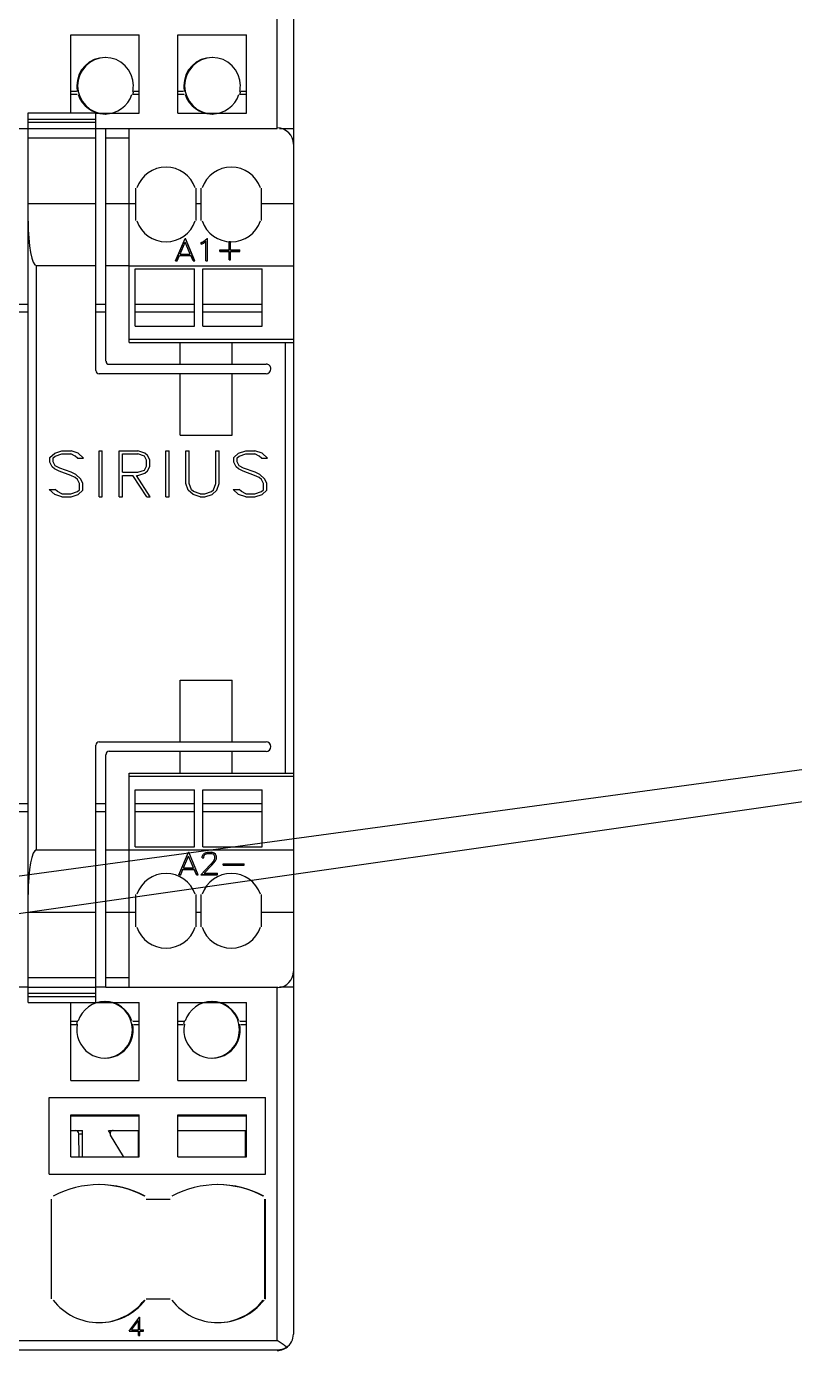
# Model space of a CAD drawing. Header units: millimetres. Extents: x 0 to 1000, y 0 to 1400.
# Drawn here: x 527.76 to 555.6, y 212.59 to 260.6 of the extents above; entities that cross this region are included whole.
import ezdxf

# ---------------------------------------------------------------- set-up
doc = ezdxf.new("R2010")
doc.units = ezdxf.units.MM

msp = doc.modelspace()

# ---------------------------------------------------------------- linework, layer by layer
at = {"layer": 'COMPONENT_DETAIL'}
for p, q in [((536.8485, 256.8981), (536.8485, 269.7123)), ((537.4545, 256.3368), (537.4545, 269.4859)), ((529.3636, 260.2885), (531.8485, 260.2885)), ((529.3636, 257.4641), (529.3636, 260.2885)), ((531.8485, 257.4585), (531.8485, 260.2885)), ((533.2424, 260.2885), (535.7273, 260.2885)), ((533.2424, 257.4585), (533.2424, 260.2885)), ((535.7273, 257.4585), (535.7273, 260.2885)), ((529.3636, 258.2509), (529.5669, 258.2509)), ((529.3636, 258.1377), (529.5992, 258.1377)), ((531.6129, 258.1377), (531.8485, 258.1377)), ((531.6452, 258.2509), (531.8485, 258.2509)), ((533.2424, 258.2509), (533.4457, 258.2509)), ((533.2424, 258.1377), (533.478, 258.1377)), ((535.4917, 258.1377), (535.7273, 258.1377)), ((535.524, 258.2509), (535.7273, 258.2509)), ((527.8182, 257.4641), (530.2727, 257.4641)), ((527.8182, 225.2028), (527.8182, 257.4641)), ((530.2727, 257.2377), (530.2727, 257.4641)), ((530.2727, 257.4585), (531.8485, 257.4585)), ((533.2424, 257.4585), (535.7273, 257.4585)), ((527.0682, 256.8925), (527.8182, 256.8925)), ((527.8182, 257.2377), (530.2727, 257.2377)), ((527.8182, 257.1245), (530.2727, 257.1245)), ((527.8182, 256.8981), (530.2727, 256.8981)), ((530.2727, 257.1245), (530.2727, 257.2377)), ((530.2727, 256.8981), (530.2727, 257.1245)), ((530.2727, 256.5585), (530.2727, 256.8981)), ((530.2727, 256.8925), (530.6364, 256.8925)), ((530.6364, 256.8981), (536.8485, 256.8981)), ((530.6364, 256.5585), (530.6364, 256.8981)), ((531.4848, 256.5585), (531.4848, 256.8981)), ((536.934, 256.8925), (537.4545, 256.8925)), ((537.4485, 256.412), (537.4485, 256.8925)), ((527.8182, 256.5585), (530.2727, 256.5585)), ((530.2727, 254.1808), (530.2727, 256.5585)), ((530.6364, 256.5585), (531.4848, 256.5585)), ((530.6364, 254.1808), (530.6364, 256.5585)), ((531.4848, 254.1808), (531.4848, 256.5585)), ((537.4545, 254.1813), (537.4545, 256.3321)), ((531.7273, 254.1813), (531.7273, 254.7304)), ((533.9091, 254.1813), (533.9091, 254.7304)), ((534.0909, 254.1813), (534.0909, 254.7304)), ((536.2727, 254.1813), (536.2727, 254.7304)), ((527.8182, 254.1808), (530.2727, 254.1808)), ((530.2727, 251.9246), (530.2727, 254.1808)), ((530.6364, 254.1808), (531.4848, 254.1808)), ((530.6364, 251.9246), (530.6364, 254.1808)), ((531.4848, 254.1813), (531.7273, 254.1813)), ((531.4848, 251.9246), (531.4848, 254.1808)), ((531.7273, 253.5587), (531.7273, 254.1813)), ((533.9091, 254.1813), (534.0909, 254.1813)), ((533.9091, 253.5587), (533.9091, 254.1813)), ((534.0909, 253.5587), (534.0909, 254.1813)), ((536.2727, 254.1813), (537.4545, 254.1813)), ((536.2727, 253.5587), (536.2727, 254.1813)), ((537.4545, 251.9173), (537.4545, 254.1813)), ((527.8182, 253.5408), (527.824, 253.2255)), ((527.824, 253.2255), (527.8412, 252.9223)), ((527.8412, 252.9223), (527.8693, 252.6429)), ((527.8693, 252.6429), (527.9069, 252.398)), ((533.1634, 252.0951), (533.5039, 252.9147)), ((533.1667, 252.0951), (533.5039, 252.9065)), ((533.3299, 252.3449), (533.5103, 252.7711)), ((533.5039, 252.9147), (533.5166, 252.9147)), ((533.5039, 252.9065), (533.5039, 252.9147)), ((533.5039, 252.9065), (533.5166, 252.9065)), ((533.6906, 252.3449), (533.5103, 252.7711)), ((533.8571, 252.0951), (533.5166, 252.9147)), ((533.5166, 252.9065), (533.5166, 252.9147)), ((533.8538, 252.0951), (533.5166, 252.9065)), ((534.0882, 252.7586), (534.1752, 252.7991)), ((534.0882, 252.7504), (534.1752, 252.7909)), ((534.0882, 252.701), (534.0882, 252.7586)), ((534.0882, 252.701), (534.1868, 252.7458)), ((534.1752, 252.7991), (534.3016, 252.9147)), ((534.1752, 252.7909), (534.3016, 252.9065)), ((534.1752, 252.7909), (534.1752, 252.7991)), ((534.1868, 252.7458), (534.2547, 252.8087)), ((534.2547, 252.0951), (534.2547, 252.8087)), ((534.3016, 252.9147), (534.3141, 252.9147)), ((534.3016, 252.9065), (534.3016, 252.9147)), ((534.3016, 252.9065), (534.3141, 252.9065)), ((534.3141, 252.0951), (534.3141, 252.9147)), ((535.0992, 252.7976), (535.1586, 252.7976)), ((535.0992, 252.4932), (535.0992, 252.7976)), ((535.0992, 252.7894), (535.1586, 252.7894)), ((535.1586, 252.4932), (535.1586, 252.7976)), ((527.9069, 252.398), (527.9529, 252.197)), ((527.9529, 252.197), (528.0052, 252.0477)), ((528.0052, 252.0477), (528.0621, 251.9557)), ((533.1634, 252.0951), (533.2255, 252.0951)), ((533.2255, 252.0951), (533.3073, 252.2902)), ((533.3073, 252.2902), (533.7133, 252.2902)), ((533.3299, 252.3449), (533.6906, 252.3449)), ((533.3299, 252.3368), (533.3299, 252.3449)), ((533.3299, 252.3368), (533.6906, 252.3368)), ((533.6906, 252.3368), (533.6906, 252.3449)), ((533.7956, 252.0951), (533.7133, 252.2902)), ((533.7956, 252.0951), (533.8571, 252.0951)), ((534.2547, 252.0951), (534.3141, 252.0951)), ((534.7669, 252.4932), (535.0992, 252.4932)), ((534.7669, 252.4385), (534.7669, 252.4932)), ((534.7669, 252.4851), (535.0992, 252.4851)), ((534.7669, 252.4385), (535.0992, 252.4385)), ((535.0992, 252.4851), (535.0992, 252.4932)), ((535.0992, 252.1341), (535.0992, 252.4385)), ((535.0992, 252.1341), (535.1586, 252.1341)), ((535.1586, 252.4932), (535.491, 252.4932)), ((535.1586, 252.4851), (535.1586, 252.4932)), ((535.1586, 252.4851), (535.491, 252.4851)), ((535.1586, 252.4385), (535.491, 252.4385)), ((535.1586, 252.1341), (535.1586, 252.4385)), ((535.491, 252.4385), (535.491, 252.4932)), ((528.0621, 251.9557), (528.1212, 251.9246)), ((528.1212, 251.9246), (530.2727, 251.9246)), ((528.1212, 230.7423), (528.1212, 251.9246)), ((530.2727, 248.1252), (530.2727, 251.9246)), ((530.6364, 251.9246), (531.4848, 251.9246)), ((530.6364, 248.4648), (530.6364, 251.9246)), ((531.4848, 249.144), (531.4848, 251.9246)), ((531.4848, 251.9173), (537.4545, 251.9173)), ((531.697, 251.8041), (533.8485, 251.8041)), ((531.697, 249.7326), (531.697, 251.8041)), ((533.8485, 249.7326), (533.8485, 251.8041)), ((534.1515, 251.8041), (536.303, 251.8041)), ((534.1515, 249.7326), (534.1515, 251.8041)), ((536.303, 249.7326), (536.303, 251.8041)), ((537.4545, 249.2572), (537.4545, 251.9173)), ((527.1515, 250.5307), (527.8182, 250.5307)), ((527.1515, 250.2477), (527.8182, 250.2477)), ((530.2727, 250.5307), (530.6364, 250.5307)), ((530.2727, 250.2477), (530.6364, 250.2477)), ((531.697, 250.5307), (533.8485, 250.5307)), ((531.697, 250.2477), (533.8485, 250.2477)), ((534.1515, 250.5307), (536.303, 250.5307)), ((534.1515, 250.2477), (536.303, 250.2477)), ((531.697, 249.7326), (533.8485, 249.7326)), ((534.1515, 249.7326), (536.303, 249.7326)), ((531.4848, 249.2572), (537.4545, 249.2572)), ((537.4545, 249.144), (537.4545, 249.2572)), ((531.4848, 249.144), (537.4545, 249.144)), ((533.3333, 248.3516), (533.3333, 249.144)), ((535.2121, 248.3516), (535.2121, 249.144)), ((537.1515, 233.5224), (537.1515, 249.144)), ((537.4545, 233.5224), (537.4545, 249.144)), ((530.7576, 248.3516), (536.4424, 248.3516)), ((530.3939, 248.012), (536.4424, 248.012)), ((533.3333, 245.7763), (533.3333, 248.012)), ((535.2121, 245.7763), (535.2121, 248.012)), ((533.3333, 245.7763), (535.2121, 245.7763)), ((528.604, 244.9643), (528.7803, 245.1278)), ((528.604, 244.7974), (528.604, 244.9643)), ((528.7246, 244.952), (528.7989, 245.0213)), ((528.7246, 244.8078), (528.7246, 244.952)), ((528.7803, 245.1278), (529.0367, 245.208)), ((528.7989, 245.0213), (529.0413, 245.0971)), ((529.0367, 245.208), (529.3743, 245.208)), ((529.0413, 245.0971), (529.3661, 245.0971)), ((529.5262, 245.0213), (529.3661, 245.0971)), ((529.6306, 245.129), (529.3743, 245.208)), ((529.6132, 244.9411), (529.5262, 245.0213)), ((529.6132, 244.9411), (529.8306, 244.9411)), ((529.8306, 244.9411), (529.6306, 245.129)), ((530.3873, 245.208), (530.5061, 245.208)), ((530.3873, 243.544), (530.3873, 245.208)), ((530.5061, 243.544), (530.5061, 245.208)), ((531.1145, 245.208), (531.7985, 245.208)), ((531.1145, 243.544), (531.1145, 245.208)), ((531.2333, 245.0971), (531.7929, 245.0971)), ((531.2333, 244.4315), (531.2333, 245.0971)), ((532.0305, 245.0211), (531.7929, 245.0971)), ((532.0537, 245.128), (531.7985, 245.208)), ((532.1094, 244.8767), (532.0305, 245.0211)), ((532.144, 245.0471), (532.0537, 245.128)), ((532.1094, 244.6518), (532.1094, 244.8767)), ((532.2282, 244.8849), (532.144, 245.0471)), ((532.2282, 244.6437), (532.2282, 244.8849)), ((532.8115, 245.208), (532.9303, 245.208)), ((532.8115, 243.544), (532.8115, 245.208)), ((532.9303, 243.544), (532.9303, 245.208)), ((533.5388, 245.208), (533.6576, 245.208)), ((533.5388, 244.0244), (533.5388, 245.208)), ((533.6576, 244.0281), (533.6576, 245.208)), ((534.6227, 245.208), (534.7415, 245.208)), ((534.6227, 244.0281), (534.6227, 245.208)), ((534.7415, 244.0244), (534.7415, 245.208)), ((535.2707, 244.9643), (535.447, 245.1278)), ((535.2707, 244.7974), (535.2707, 244.9643)), ((535.3913, 244.952), (535.4656, 245.0213)), ((535.3913, 244.8078), (535.3913, 244.952)), ((535.447, 245.1278), (535.7034, 245.208)), ((535.4656, 245.0213), (535.708, 245.0971)), ((535.7034, 245.208), (536.0409, 245.208)), ((535.708, 245.0971), (536.0328, 245.0971)), ((536.1929, 245.0213), (536.0328, 245.0971)), ((536.2973, 245.129), (536.0409, 245.208)), ((536.2799, 244.9411), (536.1929, 245.0213)), ((536.2799, 244.9411), (536.4973, 244.9411)), ((536.4973, 244.9411), (536.2973, 245.129)), ((528.6898, 244.6362), (528.604, 244.7974)), ((528.778, 244.5538), (528.6898, 244.6362)), ((528.8035, 244.6617), (528.7246, 244.8078)), ((528.9485, 244.4758), (528.778, 244.5538)), ((528.9624, 244.587), (528.8035, 244.6617)), ((529.3615, 244.321), (528.9485, 244.4758)), ((529.3789, 244.431), (528.9624, 244.587)), ((529.5494, 244.3542), (529.3789, 244.431)), ((531.2333, 244.4315), (531.7929, 244.4315)), ((531.7929, 244.4315), (532.0305, 244.5075)), ((531.7978, 244.3205), (532.0535, 244.4005)), ((532.0305, 244.5075), (532.1094, 244.6518)), ((532.0535, 244.4005), (532.1437, 244.4815)), ((532.1437, 244.4815), (532.2282, 244.6437)), ((535.3565, 244.6362), (535.2707, 244.7974)), ((535.4447, 244.5538), (535.3565, 244.6362)), ((535.4702, 244.6617), (535.3913, 244.8078)), ((535.6152, 244.4758), (535.4447, 244.5538)), ((535.6291, 244.587), (535.4702, 244.6617)), ((536.0282, 244.321), (535.6152, 244.4758)), ((536.0456, 244.431), (535.6291, 244.587)), ((536.2161, 244.3542), (536.0456, 244.431)), ((529.5262, 244.243), (529.3615, 244.321)), ((529.6039, 244.1705), (529.5262, 244.243)), ((529.7206, 244.1937), (529.5494, 244.3542)), ((529.6852, 244.0209), (529.6039, 244.1705)), ((529.6852, 243.8), (529.6852, 244.0209)), ((529.8039, 244.0325), (529.7206, 244.1937)), ((529.8039, 243.7876), (529.8039, 244.0325)), ((531.2333, 244.3205), (531.6173, 244.3205)), ((531.2333, 243.544), (531.2333, 244.3205)), ((532.1147, 243.544), (531.6173, 244.3205)), ((532.2433, 243.544), (531.7458, 244.3205)), ((531.7458, 244.3205), (531.7978, 244.3205)), ((533.6235, 243.7852), (533.5388, 244.0244)), ((533.7392, 243.8018), (533.6576, 244.0281)), ((534.5411, 243.8018), (534.6227, 244.0281)), ((534.6557, 243.7852), (534.7415, 244.0244)), ((536.1929, 244.243), (536.0282, 244.321)), ((536.2706, 244.1705), (536.1929, 244.243)), ((536.3873, 244.1937), (536.2161, 244.3542)), ((536.3518, 244.0209), (536.2706, 244.1705)), ((536.3518, 243.8), (536.3518, 244.0209)), ((536.4706, 244.0325), (536.3873, 244.1937)), ((536.4706, 243.7876), (536.4706, 244.0325)), ((528.7803, 243.623), (528.5785, 243.8109)), ((528.5785, 243.8109), (528.7966, 243.8109)), ((529.0367, 243.544), (528.7803, 243.623)), ((528.8847, 243.7307), (528.7966, 243.8109)), ((529.0437, 243.6549), (528.8847, 243.7307)), ((529.0367, 243.544), (529.3743, 243.544)), ((529.0437, 243.6549), (529.3685, 243.6549)), ((529.3685, 243.6549), (529.6109, 243.7307)), ((529.3743, 243.544), (529.6306, 243.6242)), ((529.6109, 243.7307), (529.6852, 243.8)), ((529.6306, 243.6242), (529.8039, 243.7876)), ((530.3873, 243.544), (530.5061, 243.544)), ((531.1145, 243.544), (531.2333, 243.544)), ((532.1147, 243.544), (532.2433, 243.544)), ((532.8115, 243.544), (532.9303, 243.544)), ((533.7977, 243.624), (533.6235, 243.7852)), ((533.8149, 243.7302), (533.7392, 243.8018)), ((534.0543, 243.544), (533.7977, 243.624)), ((534.0585, 243.6544), (533.8149, 243.7302)), ((534.0543, 243.544), (534.226, 243.544)), ((534.0585, 243.6544), (534.2207, 243.6544)), ((534.2207, 243.6544), (534.4643, 243.7302)), ((534.226, 243.544), (534.4826, 243.624)), ((534.4643, 243.7302), (534.5411, 243.8018)), ((534.4826, 243.624), (534.6557, 243.7852)), ((535.447, 243.623), (535.2451, 243.8109)), ((535.2451, 243.8109), (535.4632, 243.8109)), ((535.7034, 243.544), (535.447, 243.623)), ((535.5514, 243.7307), (535.4632, 243.8109)), ((535.7103, 243.6549), (535.5514, 243.7307)), ((535.7034, 243.544), (536.0409, 243.544)), ((535.7103, 243.6549), (536.0351, 243.6549)), ((536.0351, 243.6549), (536.2776, 243.7307)), ((536.0409, 243.544), (536.2973, 243.6242)), ((536.2776, 243.7307), (536.3518, 243.8)), ((536.2973, 243.6242), (536.4706, 243.7876)), ((533.3333, 236.8901), (535.2121, 236.8901)), ((533.3333, 234.6544), (533.3333, 236.8901)), ((535.2121, 234.6544), (535.2121, 236.8901)), ((530.2727, 225.2028), (530.2727, 234.5412)), ((530.3939, 234.6544), (536.4424, 234.6544)), ((530.7576, 234.3148), (536.4424, 234.3148)), ((533.3333, 233.5224), (533.3333, 234.3148)), ((535.2121, 233.5224), (535.2121, 234.3148)), ((530.6364, 225.7682), (530.6364, 234.2016)), ((531.4848, 233.5224), (537.4545, 233.5224)), ((531.4848, 225.7682), (531.4848, 233.5224)), ((531.4848, 233.4092), (537.4545, 233.4092)), ((537.4545, 233.4092), (537.4545, 233.5224)), ((537.4545, 230.749), (537.4545, 233.4092)), ((531.697, 232.9225), (533.8485, 232.9225)), ((531.697, 230.8509), (531.697, 232.9225)), ((533.8485, 230.8509), (533.8485, 232.9225)), ((534.1515, 232.9225), (536.303, 232.9225)), ((534.1515, 230.8509), (534.1515, 232.9225)), ((536.303, 230.8509), (536.303, 232.9225)), ((527.1515, 232.4187), (527.8182, 232.4187)), ((530.2727, 232.4187), (530.6364, 232.4187)), ((531.697, 232.4187), (533.8485, 232.4187)), ((534.1515, 232.4187), (536.303, 232.4187)), ((527.1515, 232.1357), (527.8182, 232.1357)), ((530.2727, 232.1357), (530.6364, 232.1357)), ((531.697, 232.1357), (533.8485, 232.1357)), ((534.1515, 232.1357), (536.303, 232.1357)), ((527.9529, 230.4699), (527.9069, 230.2689)), ((528.0052, 230.6193), (527.9529, 230.4699)), ((528.0621, 230.7113), (528.0052, 230.6193)), ((528.1212, 230.7423), (528.0621, 230.7113)), ((528.1212, 230.7423), (530.2727, 230.7423)), ((530.6364, 230.7423), (531.4848, 230.7423)), ((531.4848, 230.749), (537.4545, 230.749)), ((531.697, 230.8509), (533.8485, 230.8509)), ((533.2846, 229.84), (533.6251, 230.6596)), ((533.4511, 230.0931), (533.6315, 230.5192)), ((533.4511, 230.0898), (533.6315, 230.516)), ((533.6251, 230.6596), (533.6379, 230.6596)), ((533.8119, 230.0931), (533.6315, 230.5192)), ((533.6315, 230.516), (533.6315, 230.5192)), ((533.8119, 230.0898), (533.6315, 230.516)), ((533.9783, 229.84), (533.6379, 230.6596)), ((534.1282, 230.5009), (534.1706, 230.5809)), ((534.1282, 230.4518), (534.1282, 230.5009)), ((534.1282, 230.455), (534.1886, 230.455)), ((534.1282, 230.4518), (534.1886, 230.4518)), ((534.1515, 230.8509), (536.303, 230.8509)), ((534.1706, 230.5809), (534.2147, 230.6207)), ((534.1886, 230.4999), (534.228, 230.5718)), ((534.1886, 230.4966), (534.228, 230.5686)), ((534.1886, 230.4518), (534.1886, 230.4999)), ((534.2147, 230.6207), (534.3017, 230.6596)), ((534.228, 230.5718), (534.3063, 230.6081)), ((534.228, 230.5686), (534.3063, 230.6049)), ((534.228, 230.5686), (534.228, 230.5718)), ((534.3017, 230.6596), (534.4728, 230.6596)), ((534.3063, 230.6081), (534.4676, 230.6081)), ((534.3063, 230.6049), (534.3063, 230.6081)), ((534.3063, 230.6049), (534.4676, 230.6049)), ((534.5464, 230.5719), (534.4676, 230.6081)), ((534.4676, 230.6049), (534.4676, 230.6081)), ((534.5464, 230.5687), (534.4676, 230.6049)), ((534.5592, 230.6201), (534.4728, 230.6596)), ((534.5853, 230.4999), (534.5464, 230.5719)), ((534.5464, 230.5687), (534.5464, 230.5719)), ((534.5853, 230.4966), (534.5464, 230.5687)), ((534.6033, 230.5801), (534.5592, 230.6201)), ((534.5853, 230.4247), (534.5853, 230.4999)), ((534.6462, 230.5001), (534.6033, 230.5801)), ((534.6462, 230.419), (534.6462, 230.5001)), ((537.4545, 228.485), (537.4545, 230.749)), ((527.8693, 230.024), (527.8412, 229.7446)), ((527.9069, 230.2689), (527.8693, 230.024)), ((533.3467, 229.8434), (533.4285, 230.0385)), ((533.3467, 229.84), (533.4285, 230.0352)), ((533.4285, 230.0385), (533.8345, 230.0385)), ((533.4285, 230.0352), (533.4285, 230.0385)), ((533.4285, 230.0352), (533.8345, 230.0352)), ((533.4511, 230.0898), (533.4511, 230.0931)), ((533.4511, 230.0898), (533.8119, 230.0898)), ((533.8119, 230.0898), (533.8119, 230.0931)), ((533.9168, 229.8434), (533.8345, 230.0385)), ((533.8345, 230.0352), (533.8345, 230.0385)), ((533.9168, 229.84), (533.8345, 230.0352)), ((534.0749, 229.84), (534.4217, 230.1985)), ((534.2007, 229.898), (534.4774, 230.1897)), ((534.2007, 229.8947), (534.4774, 230.1864)), ((534.4217, 230.1985), (534.5453, 230.3499)), ((534.4774, 230.1897), (534.6033, 230.3438)), ((534.4774, 230.1864), (534.6033, 230.3405)), ((534.4774, 230.1864), (534.4774, 230.1897)), ((534.5453, 230.3499), (534.5853, 230.4247)), ((534.6033, 230.3438), (534.6462, 230.4222)), ((534.6033, 230.3405), (534.6462, 230.419)), ((534.6033, 230.3405), (534.6033, 230.3438)), ((534.8837, 230.2381), (535.6511, 230.2381)), ((534.8837, 230.1835), (534.8837, 230.2381)), ((534.8837, 230.1867), (535.6511, 230.1867)), ((534.8837, 230.1835), (535.6511, 230.1835)), ((535.6511, 230.1835), (535.6511, 230.2381)), ((527.8412, 229.7446), (527.824, 229.4414)), ((533.2846, 229.84), (533.3467, 229.84)), ((533.286, 229.8434), (533.3467, 229.8434)), ((533.3467, 229.84), (533.3467, 229.8434)), ((533.9168, 229.8434), (533.9769, 229.8434)), ((533.9168, 229.84), (533.9168, 229.8434)), ((533.9168, 229.84), (533.9783, 229.84)), ((534.0749, 229.84), (534.6874, 229.84)), ((534.0781, 229.8434), (534.6874, 229.8434)), ((534.2007, 229.8947), (534.2007, 229.898)), ((534.2007, 229.8947), (534.6874, 229.8947)), ((534.6874, 229.84), (534.6874, 229.8947)), ((527.824, 229.4414), (527.8182, 229.1261)), ((531.7273, 227.9473), (531.7273, 229.119)), ((533.9091, 227.9473), (533.9091, 229.119)), ((534.0909, 227.9473), (534.0909, 229.119)), ((536.2727, 227.9473), (536.2727, 229.119)), ((527.8182, 228.4861), (530.2727, 228.4861)), ((530.6364, 228.4861), (531.4848, 228.4861)), ((531.4848, 228.485), (531.7273, 228.485)), ((533.9091, 228.485), (534.0909, 228.485)), ((536.2727, 228.485), (537.4545, 228.485)), ((537.4545, 226.3342), (537.4545, 228.485)), ((537.4485, 225.7739), (537.4485, 226.2544)), ((537.4545, 225.7739), (537.4545, 226.3297)), ((527.0682, 225.7739), (527.8182, 225.7739)), ((527.8182, 226.1084), (530.2727, 226.1084)), ((527.8182, 225.7688), (530.2727, 225.7688)), ((530.2727, 225.7739), (530.6364, 225.7739)), ((530.6364, 226.1084), (531.4848, 226.1084)), ((530.6364, 225.7688), (531.4848, 225.7688)), ((530.6364, 225.7682), (531.4848, 225.7682)), ((531.4848, 225.7688), (536.8745, 225.7688)), ((536.8485, 212.954), (536.8485, 225.7683)), ((536.934, 225.7739), (537.4545, 225.7739)), ((537.4545, 213.1804), (537.4545, 225.7739)), ((527.8182, 225.5424), (530.2727, 225.5424)), ((527.8182, 225.4292), (530.2727, 225.4292)), ((527.8182, 225.2028), (530.2727, 225.2028)), ((529.3636, 222.3779), (529.3636, 225.2028)), ((530.2727, 225.2079), (531.8485, 225.2079)), ((531.8485, 222.3779), (531.8485, 225.2079)), ((533.2424, 225.2079), (535.7273, 225.2079)), ((533.2424, 222.3779), (533.2424, 225.2079)), ((535.7273, 222.3779), (535.7273, 225.2079)), ((529.3636, 224.5287), (529.5992, 224.5287)), ((529.3636, 224.4155), (529.5669, 224.4155)), ((531.6129, 224.5287), (531.8485, 224.5287)), ((531.6452, 224.4155), (531.8485, 224.4155)), ((533.2424, 224.5287), (533.478, 224.5287)), ((533.2424, 224.4155), (533.4457, 224.4155)), ((535.4917, 224.5287), (535.7273, 224.5287)), ((535.524, 224.4155), (535.7273, 224.4155)), ((529.3636, 222.3779), (531.8485, 222.3779)), ((533.2424, 222.3779), (535.7273, 222.3779)), ((528.5803, 221.761), (536.4258, 221.761)), ((528.5803, 218.9876), (528.5803, 221.761)), ((536.4258, 218.9876), (536.4258, 221.761)), ((529.3636, 221.1384), (531.8485, 221.1384)), ((529.3636, 219.6102), (529.3636, 221.1384)), ((529.3636, 221.0988), (531.8182, 221.0988)), ((531.8182, 221.0988), (531.8182, 221.1384)), ((531.8182, 221.0988), (531.8485, 221.0988)), ((531.8485, 219.6102), (531.8485, 221.1384)), ((533.2424, 221.1384), (535.7273, 221.1384)), ((533.2424, 219.6102), (533.2424, 221.1384)), ((533.2424, 221.0988), (535.7273, 221.0988)), ((535.697, 221.0988), (535.697, 221.1384)), ((535.7273, 219.6102), (535.7273, 221.1384)), ((529.3636, 220.5611), (529.5394, 220.5611)), ((529.5405, 220.5611), (529.7879, 220.5611)), ((529.6644, 219.6102), (529.6606, 220.4479)), ((529.6606, 220.4479), (529.7879, 220.4479)), ((529.7879, 219.6102), (529.7879, 220.5611)), ((530.7854, 220.4666), (530.7273, 220.5611)), ((530.7273, 220.5611), (531.8485, 220.5611)), ((531.2727, 219.6272), (530.8, 220.3913)), ((531.8182, 219.6102), (531.8182, 220.5611)), ((533.2424, 220.5611), (535.697, 220.5611)), ((535.697, 220.5611), (535.7273, 220.5611)), ((535.697, 219.6102), (535.697, 220.5611)), ((529.3636, 219.6102), (531.8485, 219.6102)), ((533.2424, 219.6102), (535.7273, 219.6102)), ((528.5803, 218.9876), (536.4258, 218.9876)), ((528.6667, 214.4641), (528.6667, 218.0752)), ((532.0909, 218.0752), (532.1212, 218.0752)), ((532.1212, 218.0752), (532.9697, 218.0752)), ((536.3939, 214.4641), (536.3939, 218.0752)), ((536.4182, 214.4568), (536.4182, 218.0782)), ((536.4242, 214.4641), (536.4242, 218.0752)), ((536.4182, 215.3256), (536.4242, 215.3256)), ((532.0909, 214.4641), (532.1212, 214.4641)), ((532.1212, 214.4641), (532.9697, 214.4641)), ((531.4805, 213.2893), (531.8577, 213.7965)), ((531.5668, 213.3337), (531.8216, 213.676)), ((531.8216, 213.3337), (531.8216, 213.676)), ((531.8577, 213.7965), (531.8691, 213.7965)), ((531.8691, 213.3337), (531.8691, 213.7965)), ((531.4805, 213.2893), (531.8216, 213.2893)), ((531.5668, 213.3337), (531.8216, 213.3337)), ((531.8216, 213.1309), (531.8216, 213.2893)), ((531.8691, 213.3337), (532.0023, 213.3337)), ((531.8691, 213.2893), (532.0023, 213.2893)), ((531.8691, 213.1309), (531.8691, 213.2893)), ((532.0023, 213.2893), (532.0023, 213.3337)), ((510.7879, 212.954), (536.8485, 212.954)), ((531.8216, 213.1309), (531.8691, 213.1309)), ((536.8824, 212.9295), (536.8485, 212.954)), ((536.9171, 212.9044), (536.8824, 212.9295)), ((536.9524, 212.8791), (536.9171, 212.9044)), ((536.9879, 212.8537), (536.9524, 212.8791)), ((537.0234, 212.8285), (536.9879, 212.8537)), ((537.0586, 212.8037), (537.0234, 212.8285)), ((537.0932, 212.7797), (537.0586, 212.8037)), ((537.1271, 212.7565), (537.0932, 212.7797)), ((537.0932, 212.6627), (537.1271, 212.6779)), ((537.16, 212.7345), (537.1271, 212.7565)), ((537.1271, 212.6779), (537.16, 212.695)), ((537.1916, 212.7139), (537.16, 212.7345)), ((537.16, 212.695), (537.1916, 212.7139)), ((510.7879, 212.6145), (536.8485, 212.6145)), ((525.0303, 212.6088), (531.3333, 212.6088)), ((531.3333, 212.6088), (531.3333, 212.6145)), ((531.3333, 212.6088), (533.7576, 212.6088)), ((533.7576, 212.6088), (533.7576, 212.6145)), ((533.7576, 212.6088), (536.8424, 212.6088)), ((536.8485, 212.6145), (536.8824, 212.6154)), ((536.8824, 212.6154), (536.9171, 212.6182)), ((536.9171, 212.6182), (536.9524, 212.6229)), ((536.9524, 212.6229), (536.9879, 212.6297)), ((536.9879, 212.6297), (537.0234, 212.6385)), ((537.0234, 212.6385), (537.0586, 212.6496)), ((537.0586, 212.6496), (537.0932, 212.6627))]:
    msp.add_line(p, q, dxfattribs=at)
for centre, radius, start, end in [((530.6061, 258.449), 1.0256, 0, 180), ((530.6364, 258.449), 1.0256, 90.8185, 269.1815), ((534.4848, 258.449), 1.0256, 0, 180), ((534.5152, 258.449), 1.0256, 90.8185, 269.1815), ((530.6061, 258.449), 1.0256, 180, 191.5369), ((530.6061, 258.449), 1.0256, 348.4631, 0), ((534.4848, 258.449), 1.0256, 180, 191.5369), ((534.4848, 258.449), 1.0256, 348.4631, 0), ((530.6061, 258.449), 1.0256, 198.3177, 269.9487), ((530.6061, 258.449), 1.0256, 270.0513, 341.6823), ((530.6364, 258.449), 1.0256, 341.6823, 348.4631), ((534.4848, 258.449), 1.0256, 198.3177, 269.9487), ((534.4848, 258.449), 1.0256, 270.0513, 341.6823), ((534.5152, 258.449), 1.0256, 341.6823, 348.4631), ((536.8485, 256.3321), 0.586, 0, 90), ((532.8182, 254.3862), 1.1134, 18.6638, 161.3362), ((535.1818, 254.3862), 1.1134, 18.6638, 161.3362), ((532.8182, 253.9029), 1.1134, 198.6638, 341.3362), ((535.1818, 253.9029), 1.1134, 198.6638, 341.3362), ((530.7576, 248.4648), 0.1172, 180.0001, 269.9999), ((536.4424, 248.1818), 0.1758, 359.9999, 90), ((530.3939, 248.1252), 0.1172, 179.9999, 270.0001), ((536.4424, 248.1818), 0.1758, 270, 359.9999), ((530.3939, 234.5412), 0.1172, 89.9999, 180), ((530.7576, 234.2016), 0.1172, 90.0001, 180.0001), ((536.4424, 234.4846), 0.1758, 270, 90), ((532.8182, 228.7748), 1.1134, 18.6638, 161.3362), ((535.1818, 228.7748), 1.1134, 18.6638, 161.3362), ((532.8182, 228.2915), 1.1134, 198.6638, 341.3362), ((535.1818, 228.2915), 1.1134, 198.6638, 341.3362), ((536.8485, 226.3342), 0.586, 272.4559, 0), ((530.6061, 224.2174), 1.0256, 90, 161.6823), ((530.5758, 224.2174), 1.0256, 270.8185, 89.1815), ((530.6061, 224.2174), 1.0256, 18.3177, 90), ((534.4848, 224.2174), 1.0256, 90, 161.6823), ((534.4545, 224.2174), 1.0256, 270.8186, 89.1814), ((534.4848, 224.2174), 1.0256, 18.3177, 90), ((530.5758, 224.2174), 1.0256, 161.6823, 168.463), ((530.6061, 224.2174), 1.0256, 168.463, 11.537), ((534.4545, 224.2174), 1.0256, 161.6823, 168.463), ((534.4848, 224.2174), 1.0256, 168.463, 11.537), ((529.5394, 220.4479), 0.1172, 0.0004, 90.0001), ((530.905, 220.4479), 0.1172, 90.9269, 209.9959), ((530.9575, 219.4576), 0.3518, 26.6919, 29.9449), ((530.3939, 215.0867), 3.5162, 61.641, 118.359), ((530.3636, 215.0867), 3.5162, 61.641, 89.7632), ((534.697, 215.0867), 3.5162, 61.641, 118.359), ((534.6667, 215.0867), 3.5162, 61.641, 89.7632), ((530.3939, 215.7088), 2.1096, 217.653, 322.347), ((530.3636, 215.7088), 2.1096, 270.3979, 322.347), ((534.697, 215.7088), 2.1096, 217.653, 322.347), ((534.6667, 215.7088), 2.1096, 270.3979, 322.347), ((536.8485, 213.1804), 0.586, 304.4861, 0.0001), ((536.8424, 213.1748), 0.586, 270, 315.4052)]:
    msp.add_arc(centre, radius, start, end, dxfattribs=at)
at = {"layer": 'WIRE'}
for p, q in [((416.9065, 212.625), (713.2355, 255)), ((713.2355, 255), (519, 228.6365))]:
    msp.add_line(p, q, dxfattribs=at)

doc.saveas('drawing.dxf')
